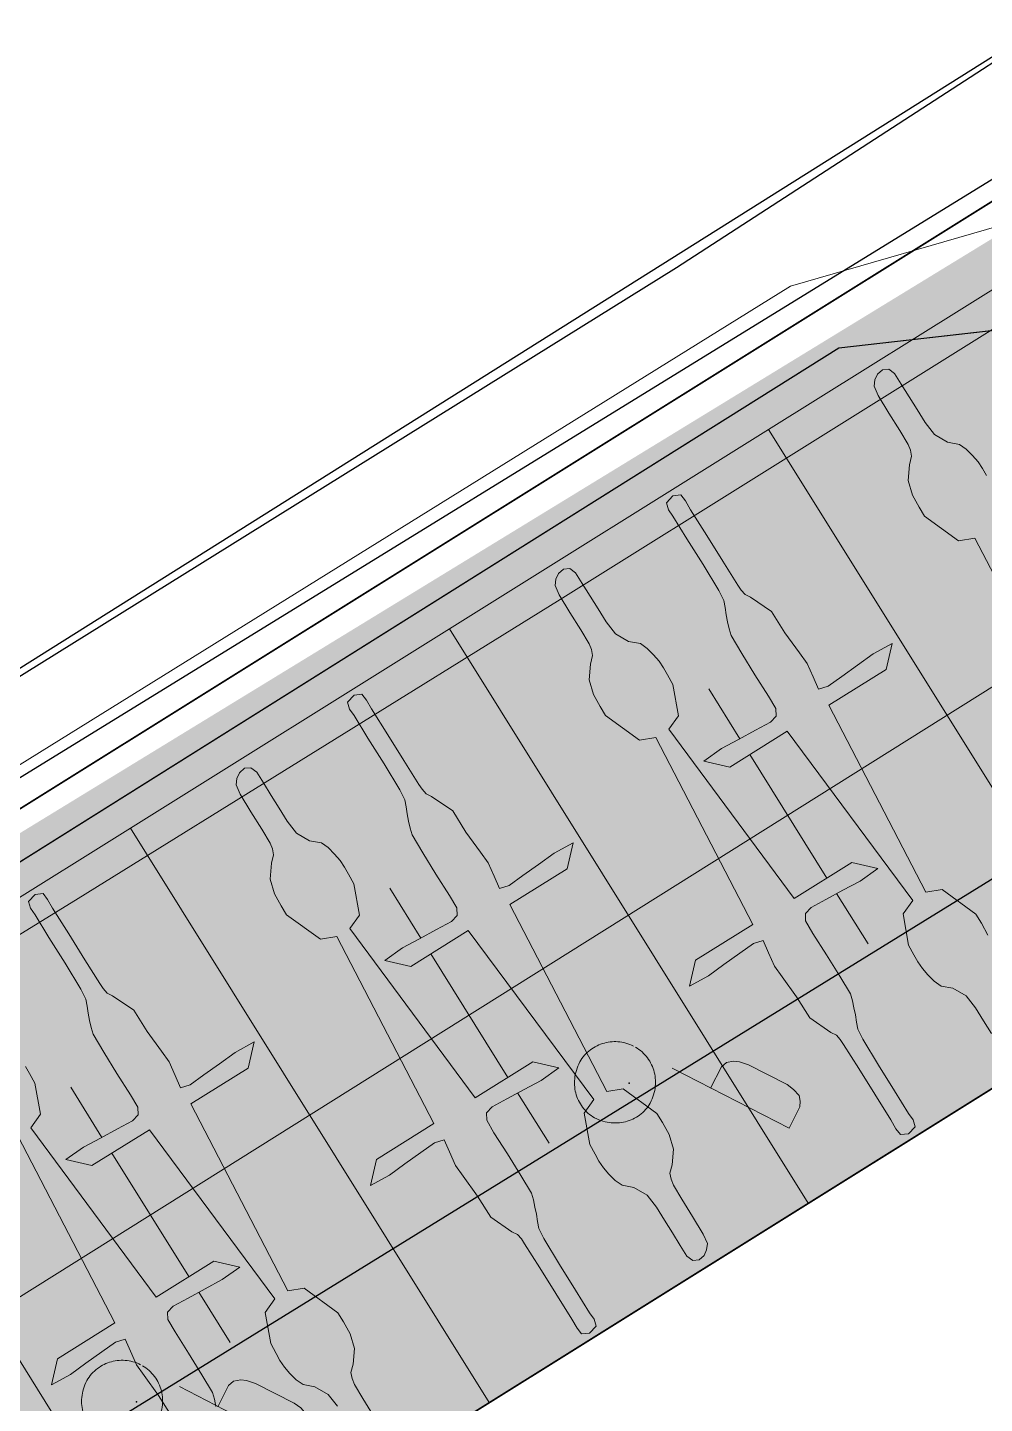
# Model space of a CAD drawing. Header units: metres. Extents: x 3 to 509016, y 4 to 6969473.
# Drawn here: x 507755.74 to 507758.284, y 6967251.547 to 6967255.205 of the extents above; entities that cross this region are included whole.
import ezdxf

# ---------------------------------------------------------------- set-up
doc = ezdxf.new("R2010")
doc.units = ezdxf.units.M
doc.layers.add('_PROP-BDY', color=6, linetype='Continuous', plot=False)
doc.layers.add('defpoints_hatch_bdy', color=47, linetype='Continuous', plot=False)
for name, color, linetype, lineweight in [('A-DETL-GENF', 252, 'Continuous', 5), ('A-FLOR', 252, 'Continuous', 5), ('D_UG_PIPES', 252, 'EXIST_SWD', 0), ('ROAD_FURNITURE', 252, 'Continuous', 0), ('S_RM_UG_PIPES', 252, 'EXIST_RISINGMAIN', 0)]:
    doc.layers.add(name, color=color, linetype=linetype, lineweight=lineweight)
for name, color, linetype in [('HATCH_LANDSCAPE', 1, 'Continuous'), ('mga2020bdy', 252, 'Continuous'), ('mga2020ROAD_FURNITURE', 252, 'Continuous'), ('mga2020ROAD_KERB_BACK', 252, 'Continuous'), ('mga2020ROAD_KERB_LIP', 252, 'Continuous'), ('mga2020TOPO_GEN', 252, 'Continuous'), ('STRINGS LIP', 60, 'Continuous'), ('XREF', 7, 'Continuous')]:
    doc.layers.add(name, color=color, linetype=linetype)
doc.layers.add('HATCH_PAVEMENT_FOOTPATH', color=7, linetype='Continuous', true_color=0xffe8a3)
doc.styles.get("Standard").update_dxf_attribs({"font": 'ARIALN.TTF'})
doc.linetypes.add('EXIST_RISINGMAIN', pattern='A,5,-2.5,5,-2,["RM",Standard,S=2.5,R=0,X=0,Y=-1.25],-5,5,-2.5,5,-2.5', length=34.5)
doc.linetypes.add('EXIST_SWD', pattern='A,5,-2.5,5,-2,["SWD",Standard,S=2.5,R=0,X=0,Y=-1.25],-8,5,-2.5,5,-2.5', length=37.5)

# ---------------------------------------------------------------- blocks, each defined once
blk = doc.blocks.new('XD_HATCH')
at = {"layer": 'HATCH_LANDSCAPE', "ltscale": 0.5}
h = blk.add_hatch(dxfattribs=at)
h.set_pattern_fill('GRASS', color=256, scale=0.05)
h.paths.add_polyline_path([(507765.6876, 6967256.9979), (507766.7115, 6967255.4419), (507751.6164, 6967242.3217), (507748.7956, 6967245.5671), (507737.8253, 6967236.032), (507740.6461, 6967232.7866), (507736.5214, 6967229.2015), (507736.2584, 6967228.8951), (507736.0784, 6967229.1466), (507735.8162, 6967229.5596), (507735.5842, 6967229.9902), (507735.3834, 6967230.4363), (507735.2151, 6967230.8956), (507735.1947, 6967230.9601), (507735.1169, 6967231.2239), (507735.0799, 6967231.3658), (507734.9786, 6967231.8443), (507734.9118, 6967232.3289), (507734.8797, 6967232.8171), (507734.8803, 6967233.246), (507734.8828, 6967233.3062), (507734.9203, 6967233.7944), (507734.9896, 6967234.2792), (507735.0933, 6967234.7572), (507735.1745, 6967235.0486), (507735.231, 6967235.2266), (507735.4019, 6967235.6849), (507735.5476, 6967236.0122), (507735.6051, 6967236.1298), (507735.6577, 6967236.2326), (507735.8387, 6967236.5602), (507736.1023, 6967236.972), (507736.3513, 6967237.3085), (507736.3954, 6967237.3633), (507736.7158, 6967237.7327), (507737.0357, 6967238.0527), (507737.0624, 6967238.0775), (507737.2362, 6967238.2327), (507737.8116, 6967238.7328), (507738.189, 6967239.0609), (507738.5664, 6967239.3889), (507738.9437, 6967239.7169), (507739.3211, 6967240.0449), (507739.6985, 6967240.3729), (507739.8922, 6967240.5412), (507740.4538, 6967241.028), (507740.8316, 6967241.3555), (507741.2094, 6967241.683), (507741.5872, 6967242.0104), (507741.9651, 6967242.3379), (507742.3429, 6967242.6654), (507742.7207, 6967242.9929), (507743.0985, 6967243.3204), (507743.4764, 6967243.6479), (507743.8542, 6967243.9754), (507744.232, 6967244.3028), (507744.6098, 6967244.6303), (507744.9877, 6967244.9578), (507745.3655, 6967245.2853), (507745.7433, 6967245.6128), (507746.1211, 6967245.9403), (507746.499, 6967246.2678), (507746.8768, 6967246.5953), (507747.2546, 6967246.9227), (507747.6324, 6967247.2502), (507748.0103, 6967247.5777), (507748.3881, 6967247.9052), (507748.7659, 6967248.2327), (507749.1437, 6967248.5602), (507749.5216, 6967248.8877), (507749.8994, 6967249.2152), (507750.2772, 6967249.5426), (507750.655, 6967249.8701), (507750.8401, 6967250.0329), (507750.9252, 6967249.8972), (507751.8789, 6967248.3707), (507765.4483, 6967256.8484)])
at = {"layer": 'HATCH_PAVEMENT_FOOTPATH'}
h = blk.add_hatch(color=256, dxfattribs=at)
h.dxf.hatch_style = 1
h.paths.add_polyline_path([(507751.8789, 6967248.3707), (507750.8192, 6967250.0668), (507764.199, 6967258.2482), (507768.6503, 6967260.7366), (507768.8747, 6967259.5551), (507765.4333, 6967257.405), (507765.6876, 6967256.9979)])
at = {"elevation": 4.784}
blk.add_lwpolyline([(507750.655, 6967249.8701), (507750.8401, 6967250.0329), (507750.9252, 6967249.8972), (507751.8789, 6967248.3707), (507765.4483, 6967256.8484), (507765.4746, 6967256.8649), (507766.7115, 6967255.4419), (507751.6164, 6967242.3217), (507748.7956, 6967245.5671)], dxfattribs=at)
at = {"layer": 'defpoints_hatch_bdy', "color": 4}
blk.add_lwpolyline([(507751.8789, 6967248.3707), (507750.8192, 6967250.0668), (507764.6279, 6967258.6941), (507765.6876, 6967256.9979)], close=True, dxfattribs=at)
blk = doc.blocks.new('25027_BNP_Skygate Play-Sheet - 000101 - SITE PLAN')
at = {"layer": '_PROP-BDY'}
blk.add_line((-2226983.4, 4009381.8), (-2226983.4, 4059443.9), dxfattribs=at)
at = {"layer": 'A-DETL-GENF'}
for p, q in [((-2228327.2, 4024388.7), (-2228330.4, 4024331.4)), ((-2228276.9, 4024338.4), (-2228327.2, 4024388.7)), ((-2228330.4, 4024331.4), (-2228326.6, 4024280.1)), ((-2228276.9, 4024158.4), (-2228276.9, 4024338.4)), ((-2228326.6, 4024280.1), (-2228323.7, 4024228.7)), ((-2228323.7, 4024228.7), (-2228320.8, 4024183.8)), ((-2228402, 4024168.6), (-2228436.6, 4024166.5)), ((-2228362.8, 4024163.1), (-2228402, 4024168.6)), ((-2228320.8, 4024183.8), (-2228327.8, 4024157.9)), ((-2228501.7, 4024161.9), (-2228568.4, 4024161.7)), ((-2228436.6, 4024166.5), (-2228501.7, 4024161.9)), ((-2228327.8, 4024157.9), (-2228362.8, 4024163.1)), ((-2227718.6, 4024113.7), (-2228276.9, 4024158.4)), ((-2228276.9, 4024028.6), (-2227718.6, 4024073.3)), ((-2227718.6, 4024073.3), (-2227701.5, 4024032.5)), ((-2228607.6, 4024048.2), (-2228589.5, 4024041.1)), ((-2228589.5, 4024041.1), (-2228571.2, 4024036.7)), ((-2228571.2, 4024036.7), (-2228516.3, 4024035.2)), ((-2228516.3, 4024035.2), (-2228449.2, 4024034.8)), ((-2228449.2, 4024034.8), (-2228382, 4024035.6)), ((-2228382, 4024035.6), (-2228343.7, 4024034.6)), ((-2228343.7, 4024034.6), (-2228326.6, 4024024.7)), ((-2228326.6, 4024024.7), (-2228320.8, 4024003.2)), ((-2228276.9, 4023848.6), (-2228276.9, 4024028.6)), ((-2227839.6, 4024038.9), (-2227889.9, 4023988.6)), ((-2227836.4, 4023981.6), (-2227839.6, 4024038.9)), ((-2227701.5, 4024032.5), (-2227623.7, 4024001)), ((-2228320.8, 4024003.2), (-2228323.7, 4023958.4)), ((-2227889.9, 4023988.6), (-2227889.9, 4023808.6)), ((-2227623.7, 4024001), (-2227594.1, 4023999.2)), ((-2227594.1, 4023999.2), (-2227572.7, 4023998.2)), ((-2228323.7, 4023958.4), (-2228326.6, 4023906.9)), ((-2227840.1, 4023930.3), (-2227836.4, 4023981.6)), ((-2227843, 4023878.9), (-2227840.1, 4023930.3)), ((-2228326.6, 4023906.9), (-2228330.4, 4023855.6)), ((-2227846, 4023834), (-2227843, 4023878.9)), ((-2228594.1, 4023839), (-2228615.4, 4023838)), ((-2228572.6, 4023838), (-2228594.1, 4023839)), ((-2228330.4, 4023855.6), (-2228327.2, 4023798.3)), ((-2228327.2, 4023798.3), (-2228276.9, 4023848.6)), ((-2228681.2, 4023820.8), (-2228702.7, 4023797.3)), ((-2228660.9, 4023829.5), (-2228681.2, 4023820.8)), ((-2228637.2, 4023834.6), (-2228660.9, 4023829.5)), ((-2228615.4, 4023838), (-2228637.2, 4023834.6)), ((-2228543.1, 4023836.3), (-2228572.6, 4023838)), ((-2228465.3, 4023804.7), (-2228543.1, 4023836.3)), ((-2228448.1, 4023763.9), (-2228465.3, 4023804.7)), ((-2227889.9, 4023808.6), (-2228448.1, 4023763.9)), ((-2227840.1, 4023812.6), (-2227846, 4023834)), ((-2227823, 4023802.6), (-2227840.1, 4023812.6)), ((-2227784.8, 4023801.6), (-2227823, 4023802.6)), ((-2227717.6, 4023802.4), (-2227784.8, 4023801.6)), ((-2227650.4, 4023802), (-2227717.6, 4023802.4)), ((-2227595.5, 4023800.5), (-2227650.4, 4023802)), ((-2228738.4, 4023778), (-2228778.4, 4023774.1)), ((-2228702.7, 4023797.3), (-2228738.4, 4023778)), ((-2227577.3, 4023796.1), (-2227595.5, 4023800.5)), ((-2227559.1, 4023789.1), (-2227577.3, 4023796.1)), ((-2227541.2, 4023782.2), (-2227559.1, 4023789.1)), ((-2227523.6, 4023774.5), (-2227541.2, 4023782.2)), ((-2227506, 4023767.6), (-2227523.6, 4023774.5)), ((-2227476.1, 4023764.7), (-2227506, 4023767.6)), ((-2227395.4, 4023763.9), (-2227476.1, 4023764.7)), ((-2227314.7, 4023763.9), (-2227395.4, 4023763.9)), ((-2227244.1, 4023763.5), (-2227314.7, 4023763.9)), ((-2227223, 4023764.8), (-2227244.1, 4023763.5)), ((-2227204.9, 4023759.2), (-2227223, 4023764.8)), ((-2227207.5, 4023715.6), (-2227198, 4023734.7)), ((-2227198, 4023734.7), (-2227204.9, 4023759.2)), ((-2228850.9, 4023705.8), (-2228796, 4023705.9)), ((-2228796, 4023705.9), (-2228753.2, 4023705)), ((-2228753.2, 4023705), (-2228736.5, 4023702.1)), ((-2228736.5, 4023702.1), (-2228721.5, 4023696)), ((-2228721.5, 4023696), (-2228705.7, 4023679.2)), ((-2228465.3, 4023682.7), (-2228448.1, 4023723.5)), ((-2228448.1, 4023723.5), (-2227889.9, 4023678.8)), ((-2227598.3, 4023675.5), (-2227536.3, 4023702.7)), ((-2227536.3, 4023702.7), (-2227522, 4023711.4)), ((-2227522, 4023711.4), (-2227506.7, 4023713.7)), ((-2227506.7, 4023713.7), (-2227490.9, 4023714)), ((-2227490.9, 4023714), (-2227415.7, 4023714.3)), ((-2227415.7, 4023714.3), (-2227335, 4023714.3)), ((-2227335, 4023714.3), (-2227254.2, 4023714.7)), ((-2227254.2, 4023714.7), (-2227227.1, 4023713.4)), ((-2227227.1, 4023713.4), (-2227207.5, 4023715.6)), ((-2228705.7, 4023679.2), (-2228671.7, 4023654.1)), ((-2228568.2, 4023641), (-2228465.3, 4023682.7)), ((-2227889.9, 4023678.8), (-2227889.9, 4023498.8)), ((-2227846, 4023653.4), (-2227838.9, 4023679.3)), ((-2227838.9, 4023679.3), (-2227803.9, 4023674.2)), ((-2227803.9, 4023674.2), (-2227764.8, 4023668.6)), ((-2227764.8, 4023668.6), (-2227730.1, 4023670.7)), ((-2227730.1, 4023670.7), (-2227665, 4023675.4)), ((-2227665, 4023675.4), (-2227598.3, 4023675.5)), ((-2228671.7, 4023654.1), (-2228632.4, 4023643.4)), ((-2228632.4, 4023643.4), (-2228596, 4023641.5)), ((-2228596, 4023641.5), (-2228568.2, 4023641)), ((-2227843, 4023608.5), (-2227846, 4023653.4)), ((-2227840.1, 4023557.1), (-2227843, 4023608.5)), ((-2227836.4, 4023505.8), (-2227840.1, 4023557.1)), ((-2227889.9, 4023498.8), (-2227839.6, 4023448.5)), ((-2227839.6, 4023448.5), (-2227836.4, 4023505.8)), ((-2228327.2, 4023388.7), (-2228330.4, 4023331.4)), ((-2228276.9, 4023338.4), (-2228327.2, 4023388.7)), ((-2228330.4, 4023331.4), (-2228326.6, 4023280.1)), ((-2228276.9, 4023158.4), (-2228276.9, 4023338.4)), ((-2228326.6, 4023280.1), (-2228323.7, 4023228.7)), ((-2228323.7, 4023228.7), (-2228320.8, 4023183.8)), ((-2228320.8, 4023183.8), (-2228327.8, 4023157.9)), ((-2227598.6, 4023196.3), (-2227701.5, 4023154.5)), ((-2227570.7, 4023195.7), (-2227598.6, 4023196.3)), ((-2227534.4, 4023193.9), (-2227570.7, 4023195.7)), ((-2227495, 4023183.2), (-2227534.4, 4023193.9)), ((-2227461, 4023158.1), (-2227495, 4023183.2)), ((-2228568.4, 4023161.7), (-2228630.5, 4023134.5)), ((-2228501.7, 4023161.9), (-2228568.4, 4023161.7)), ((-2228436.6, 4023166.5), (-2228501.7, 4023161.9)), ((-2228402, 4023168.6), (-2228436.6, 4023166.5)), ((-2228362.8, 4023163.1), (-2228402, 4023168.6)), ((-2228327.8, 4023157.9), (-2228362.8, 4023163.1)), ((-2227718.6, 4023113.7), (-2228276.9, 4023158.4)), ((-2227701.5, 4023154.5), (-2227718.6, 4023113.7)), ((-2227445.2, 4023141.2), (-2227461, 4023158.1)), ((-2228959.2, 4023121.6), (-2228968.8, 4023102.5)), ((-2228939.7, 4023123.8), (-2228959.2, 4023121.6)), ((-2228912.5, 4023122.5), (-2228939.7, 4023123.8)), ((-2228831.8, 4023122.9), (-2228912.5, 4023122.5)), ((-2228751, 4023122.9), (-2228831.8, 4023122.9)), ((-2228675.8, 4023123.2), (-2228751, 4023122.9)), ((-2228660.1, 4023123.6), (-2228675.8, 4023123.2)), ((-2228644.7, 4023125.8), (-2228660.1, 4023123.6)), ((-2228630.5, 4023134.5), (-2228644.7, 4023125.8)), ((-2227430.2, 4023135.1), (-2227445.2, 4023141.2)), ((-2227413.6, 4023132.2), (-2227430.2, 4023135.1)), ((-2227370.7, 4023131.3), (-2227413.6, 4023132.2)), ((-2227315.9, 4023131.4), (-2227370.7, 4023131.3)), ((-2227261.1, 4023130.5), (-2227315.9, 4023131.4)), ((-2227234.4, 4023126.8), (-2227261.1, 4023130.5)), ((-2227221.4, 4023116.4), (-2227234.4, 4023126.8)), ((-2227211.9, 4023102.6), (-2227221.4, 4023116.4)), ((-2228968.8, 4023102.5), (-2228961.9, 4023078)), ((-2228961.9, 4023078), (-2228943.7, 4023072.4)), ((-2228943.7, 4023072.4), (-2228922.6, 4023073.7)), ((-2228922.6, 4023073.7), (-2228852.1, 4023073.3)), ((-2228852.1, 4023073.3), (-2228771.4, 4023073.3)), ((-2228771.4, 4023073.3), (-2228690.6, 4023072.5)), ((-2228690.6, 4023072.5), (-2228660.7, 4023069.6)), ((-2228276.9, 4023028.6), (-2227718.6, 4023073.3)), ((-2227718.6, 4023073.3), (-2227701.5, 4023032.5)), ((-2227216.5, 4023069.7), (-2227209, 4023084.7)), ((-2227209, 4023084.7), (-2227211.9, 4023102.6)), ((-2228660.7, 4023069.6), (-2228643.2, 4023062.7)), ((-2228643.2, 4023062.7), (-2228625.6, 4023055)), ((-2228625.6, 4023055), (-2228607.6, 4023048.2)), ((-2228607.6, 4023048.2), (-2228589.5, 4023041.1)), ((-2228589.5, 4023041.1), (-2228571.2, 4023036.7)), ((-2228571.2, 4023036.7), (-2228516.3, 4023035.2)), ((-2228516.3, 4023035.2), (-2228449.2, 4023034.8)), ((-2228449.2, 4023034.8), (-2228382, 4023035.6)), ((-2228382, 4023035.6), (-2228343.7, 4023034.6)), ((-2228343.7, 4023034.6), (-2228326.6, 4023024.7)), ((-2227839.6, 4023038.9), (-2227889.9, 4022988.6)), ((-2227836.4, 4022981.6), (-2227839.6, 4023038.9)), ((-2227485.6, 4023016.4), (-2227464.1, 4023040)), ((-2227464.1, 4023040), (-2227428.3, 4023059.2)), ((-2227428.3, 4023059.2), (-2227388.4, 4023063.1)), ((-2227388.4, 4023063.1), (-2227347.4, 4023062.6)), ((-2227347.4, 4023062.6), (-2227307.8, 4023062.8)), ((-2227307.8, 4023062.8), (-2227268.2, 4023062.8)), ((-2227268.2, 4023062.8), (-2227234.4, 4023062.6)), ((-2227234.4, 4023062.6), (-2227216.5, 4023069.7)), ((-2228326.6, 4023024.7), (-2228320.8, 4023003.2)), ((-2228320.8, 4023003.2), (-2228323.7, 4022958.4)), ((-2228276.9, 4022848.6), (-2228276.9, 4023028.6)), ((-2227701.5, 4023032.5), (-2227623.7, 4023001)), ((-2227623.7, 4023001), (-2227594.1, 4022999.2)), ((-2227594.1, 4022999.2), (-2227572.7, 4022998.2)), ((-2227572.7, 4022998.2), (-2227551.3, 4022999.2)), ((-2227551.3, 4022999.2), (-2227529.6, 4023002.6)), ((-2227529.6, 4023002.6), (-2227505.8, 4023007.7)), ((-2227505.8, 4023007.7), (-2227485.6, 4023016.4)), ((-2227889.9, 4022988.6), (-2227889.9, 4022808.6)), ((-2227840.1, 4022930.3), (-2227836.4, 4022981.6)), ((-2228323.7, 4022958.4), (-2228326.6, 4022906.9)), ((-2227843, 4022878.9), (-2227840.1, 4022930.3)), ((-2228326.6, 4022906.9), (-2228330.4, 4022855.6)), ((-2228330.4, 4022855.6), (-2228327.2, 4022798.3)), ((-2227846, 4022834), (-2227843, 4022878.9)), ((-2228681.2, 4022820.8), (-2228702.7, 4022797.3)), ((-2228660.9, 4022829.5), (-2228681.2, 4022820.8)), ((-2228637.2, 4022834.6), (-2228660.9, 4022829.5)), ((-2228615.4, 4022838), (-2228637.2, 4022834.6)), ((-2228594.1, 4022839), (-2228615.4, 4022838)), ((-2228572.6, 4022838), (-2228594.1, 4022839)), ((-2228543.1, 4022836.3), (-2228572.6, 4022838)), ((-2228465.3, 4022804.7), (-2228543.1, 4022836.3)), ((-2228327.2, 4022798.3), (-2228276.9, 4022848.6)), ((-2227840.1, 4022812.6), (-2227846, 4022834)), ((-2228738.4, 4022778), (-2228778.4, 4022774.1)), ((-2228702.7, 4022797.3), (-2228738.4, 4022778)), ((-2228448.1, 4022763.9), (-2228465.3, 4022804.7)), ((-2227889.9, 4022808.6), (-2228448.1, 4022763.9)), ((-2227823, 4022802.6), (-2227840.1, 4022812.6)), ((-2227784.8, 4022801.6), (-2227823, 4022802.6)), ((-2227717.6, 4022802.4), (-2227784.8, 4022801.6)), ((-2227650.4, 4022802), (-2227717.6, 4022802.4)), ((-2227595.5, 4022800.5), (-2227650.4, 4022802)), ((-2227577.3, 4022796.1), (-2227595.5, 4022800.5)), ((-2227559.1, 4022789.1), (-2227577.3, 4022796.1)), ((-2227541.2, 4022782.2), (-2227559.1, 4022789.1)), ((-2227523.6, 4022774.5), (-2227541.2, 4022782.2)), ((-2228950.3, 4022767.5), (-2228957.7, 4022752.5)), ((-2228957.7, 4022752.5), (-2228954.9, 4022734.6)), ((-2228932.3, 4022774.6), (-2228950.3, 4022767.5)), ((-2228898.5, 4022774.4), (-2228932.3, 4022774.6)), ((-2228858.9, 4022774.4), (-2228898.5, 4022774.4)), ((-2228819.3, 4022774.6), (-2228858.9, 4022774.4)), ((-2228778.4, 4022774.1), (-2228819.3, 4022774.6)), ((-2227506, 4022767.6), (-2227523.6, 4022774.5)), ((-2227476.1, 4022764.7), (-2227506, 4022767.6)), ((-2227395.4, 4022763.9), (-2227476.1, 4022764.7)), ((-2227314.7, 4022763.9), (-2227395.4, 4022763.9)), ((-2227244.1, 4022763.5), (-2227314.7, 4022763.9)), ((-2227223, 4022764.8), (-2227244.1, 4022763.5)), ((-2227204.9, 4022759.2), (-2227223, 4022764.8)), ((-2227198, 4022734.7), (-2227204.9, 4022759.2)), ((-2228954.9, 4022734.6), (-2228945.4, 4022720.9)), ((-2228945.4, 4022720.9), (-2228932.4, 4022710.4)), ((-2228932.4, 4022710.4), (-2228905.6, 4022706.7)), ((-2228905.6, 4022706.7), (-2228850.9, 4022705.8)), ((-2228850.9, 4022705.8), (-2228796, 4022705.9)), ((-2228796, 4022705.9), (-2228753.2, 4022705)), ((-2228753.2, 4022705), (-2228736.5, 4022702.1)), ((-2228465.3, 4022682.7), (-2228448.1, 4022723.5)), ((-2228448.1, 4022723.5), (-2227889.9, 4022678.8)), ((-2227536.3, 4022702.7), (-2227522, 4022711.4)), ((-2227522, 4022711.4), (-2227506.7, 4022713.7)), ((-2227506.7, 4022713.7), (-2227490.9, 4022714)), ((-2227490.9, 4022714), (-2227415.7, 4022714.3)), ((-2227415.7, 4022714.3), (-2227335, 4022714.3)), ((-2227335, 4022714.3), (-2227254.2, 4022714.7)), ((-2227254.2, 4022714.7), (-2227227.1, 4022713.4)), ((-2227227.1, 4022713.4), (-2227207.5, 4022715.6)), ((-2227207.5, 4022715.6), (-2227198, 4022734.7)), ((-2228736.5, 4022702.1), (-2228721.5, 4022696)), ((-2228721.5, 4022696), (-2228705.7, 4022679.2)), ((-2228705.7, 4022679.2), (-2228671.7, 4022654.1)), ((-2228568.2, 4022641), (-2228465.3, 4022682.7)), ((-2227889.9, 4022678.8), (-2227889.9, 4022498.8)), ((-2227846, 4022653.4), (-2227838.9, 4022679.3)), ((-2227838.9, 4022679.3), (-2227803.9, 4022674.2)), ((-2227803.9, 4022674.2), (-2227764.8, 4022668.6)), ((-2227764.8, 4022668.6), (-2227730.1, 4022670.7)), ((-2227730.1, 4022670.7), (-2227665, 4022675.4)), ((-2227665, 4022675.4), (-2227598.3, 4022675.5)), ((-2227598.3, 4022675.5), (-2227536.3, 4022702.7)), ((-2228671.7, 4022654.1), (-2228632.4, 4022643.4)), ((-2228632.4, 4022643.4), (-2228596, 4022641.5)), ((-2228596, 4022641.5), (-2228568.2, 4022641)), ((-2227843, 4022608.5), (-2227846, 4022653.4)), ((-2227840.1, 4022557.1), (-2227843, 4022608.5)), ((-2227836.4, 4022505.8), (-2227840.1, 4022557.1)), ((-2227889.9, 4022498.8), (-2227839.6, 4022448.5)), ((-2227839.6, 4022448.5), (-2227836.4, 4022505.8)), ((-2228327.2, 4022388.7), (-2228330.4, 4022331.4)), ((-2228276.9, 4022338.4), (-2228327.2, 4022388.7)), ((-2228330.4, 4022331.4), (-2228326.6, 4022280.1)), ((-2228276.9, 4022158.4), (-2228276.9, 4022338.4)), ((-2228326.6, 4022280.1), (-2228323.7, 4022228.7)), ((-2228323.7, 4022228.7), (-2228320.8, 4022183.8)), ((-2227598.6, 4022196.3), (-2227701.5, 4022154.5)), ((-2227570.7, 4022195.7), (-2227598.6, 4022196.3)), ((-2227534.4, 4022193.9), (-2227570.7, 4022195.7)), ((-2227495, 4022183.2), (-2227534.4, 4022193.9)), ((-2228568.4, 4022161.7), (-2228630.5, 4022134.5)), ((-2228501.7, 4022161.9), (-2228568.4, 4022161.7)), ((-2228436.6, 4022166.5), (-2228501.7, 4022161.9)), ((-2228402, 4022168.6), (-2228436.6, 4022166.5)), ((-2228362.8, 4022163.1), (-2228402, 4022168.6)), ((-2228327.8, 4022157.9), (-2228362.8, 4022163.1)), ((-2228320.8, 4022183.8), (-2228327.8, 4022157.9)), ((-2227718.6, 4022113.7), (-2228276.9, 4022158.4)), ((-2227461, 4022158.1), (-2227495, 4022183.2)), ((-2227445.2, 4022141.2), (-2227461, 4022158.1)), ((-2228959.2, 4022121.6), (-2228968.8, 4022102.5)), ((-2228939.7, 4022123.8), (-2228959.2, 4022121.6)), ((-2228912.5, 4022122.5), (-2228939.7, 4022123.8)), ((-2228831.8, 4022122.9), (-2228912.5, 4022122.5)), ((-2228751, 4022122.9), (-2228831.8, 4022122.9)), ((-2228675.8, 4022123.2), (-2228751, 4022122.9)), ((-2228660.1, 4022123.6), (-2228675.8, 4022123.2)), ((-2228644.7, 4022125.8), (-2228660.1, 4022123.6)), ((-2228630.5, 4022134.5), (-2228644.7, 4022125.8)), ((-2227701.5, 4022154.5), (-2227718.6, 4022113.7)), ((-2227430.2, 4022135.1), (-2227445.2, 4022141.2)), ((-2227413.6, 4022132.2), (-2227430.2, 4022135.1)), ((-2227370.7, 4022131.3), (-2227413.6, 4022132.2)), ((-2227315.9, 4022131.4), (-2227370.7, 4022131.3)), ((-2227261.1, 4022130.5), (-2227315.9, 4022131.4)), ((-2227234.4, 4022126.8), (-2227261.1, 4022130.5)), ((-2227221.4, 4022116.4), (-2227234.4, 4022126.8)), ((-2228968.8, 4022102.5), (-2228961.9, 4022078)), ((-2227211.9, 4022102.6), (-2227221.4, 4022116.4)), ((-2227216.5, 4022069.7), (-2227209, 4022084.7)), ((-2227209, 4022084.7), (-2227211.9, 4022102.6)), ((-2228961.9, 4022078), (-2228943.7, 4022072.4)), ((-2228943.7, 4022072.4), (-2228922.6, 4022073.7)), ((-2228922.6, 4022073.7), (-2228852.1, 4022073.3)), ((-2228852.1, 4022073.3), (-2228771.4, 4022073.3)), ((-2228771.4, 4022073.3), (-2228690.6, 4022072.5)), ((-2228690.6, 4022072.5), (-2228660.7, 4022069.6)), ((-2228660.7, 4022069.6), (-2228643.2, 4022062.7)), ((-2228643.2, 4022062.7), (-2228625.6, 4022055)), ((-2228625.6, 4022055), (-2228607.6, 4022048.2)), ((-2228607.6, 4022048.2), (-2228589.5, 4022041.1)), ((-2228276.9, 4022028.6), (-2227718.6, 4022073.3)), ((-2227718.6, 4022073.3), (-2227701.5, 4022032.5)), ((-2227464.1, 4022040), (-2227428.3, 4022059.2)), ((-2227428.3, 4022059.2), (-2227388.4, 4022063.1)), ((-2227388.4, 4022063.1), (-2227347.4, 4022062.6)), ((-2227347.4, 4022062.6), (-2227307.8, 4022062.8)), ((-2227307.8, 4022062.8), (-2227268.2, 4022062.8)), ((-2227268.2, 4022062.8), (-2227234.4, 4022062.6)), ((-2227234.4, 4022062.6), (-2227216.5, 4022069.7)), ((-2228589.5, 4022041.1), (-2228571.2, 4022036.7)), ((-2228571.2, 4022036.7), (-2228516.3, 4022035.2)), ((-2228516.3, 4022035.2), (-2228449.2, 4022034.8)), ((-2228449.2, 4022034.8), (-2228382, 4022035.6)), ((-2228382, 4022035.6), (-2228343.7, 4022034.6)), ((-2228343.7, 4022034.6), (-2228326.6, 4022024.7)), ((-2228326.6, 4022024.7), (-2228320.8, 4022003.2)), ((-2228276.9, 4021848.6), (-2228276.9, 4022028.6)), ((-2227839.6, 4022038.9), (-2227889.9, 4021988.6)), ((-2227836.4, 4021981.6), (-2227839.6, 4022038.9)), ((-2227701.5, 4022032.5), (-2227623.7, 4022001)), ((-2227505.8, 4022007.7), (-2227485.6, 4022016.4)), ((-2227485.6, 4022016.4), (-2227464.1, 4022040)), ((-2228320.8, 4022003.2), (-2228323.7, 4021958.4)), ((-2227889.9, 4021988.6), (-2227889.9, 4021808.6)), ((-2227840.1, 4021930.3), (-2227836.4, 4021981.6)), ((-2227623.7, 4022001), (-2227594.1, 4021999.2)), ((-2227594.1, 4021999.2), (-2227572.7, 4021998.2)), ((-2227572.7, 4021998.2), (-2227551.3, 4021999.2)), ((-2227551.3, 4021999.2), (-2227529.6, 4022002.6)), ((-2227529.6, 4022002.6), (-2227505.8, 4022007.7)), ((-2228323.7, 4021958.4), (-2228326.6, 4021906.9)), ((-2228326.6, 4021906.9), (-2228330.4, 4021855.6)), ((-2227843, 4021878.9), (-2227840.1, 4021930.3)), ((-2227846, 4021834), (-2227843, 4021878.9)), ((-2228660.9, 4021829.5), (-2228681.2, 4021820.8)), ((-2228637.2, 4021834.6), (-2228660.9, 4021829.5)), ((-2228615.4, 4021838), (-2228637.2, 4021834.6)), ((-2228594.1, 4021839), (-2228615.4, 4021838)), ((-2228572.6, 4021838), (-2228594.1, 4021839)), ((-2228543.1, 4021836.3), (-2228572.6, 4021838)), ((-2228465.3, 4021804.7), (-2228543.1, 4021836.3)), ((-2228330.4, 4021855.6), (-2228327.2, 4021798.3)), ((-2228327.2, 4021798.3), (-2228276.9, 4021848.6)), ((-2227840.1, 4021812.6), (-2227846, 4021834)), ((-2228702.7, 4021797.3), (-2228738.4, 4021778)), ((-2228681.2, 4021820.8), (-2228702.7, 4021797.3)), ((-2228448.1, 4021763.9), (-2228465.3, 4021804.7)), ((-2227889.9, 4021808.6), (-2228448.1, 4021763.9)), ((-2227823, 4021802.6), (-2227840.1, 4021812.6)), ((-2227784.8, 4021801.6), (-2227823, 4021802.6)), ((-2227717.6, 4021802.4), (-2227784.8, 4021801.6)), ((-2227650.4, 4021802), (-2227717.6, 4021802.4)), ((-2227595.5, 4021800.5), (-2227650.4, 4021802)), ((-2227577.3, 4021796.1), (-2227595.5, 4021800.5)), ((-2227559.1, 4021789.1), (-2227577.3, 4021796.1)), ((-2228819.3, 4021774.6), (-2228858.9, 4021774.4)), ((-2228778.4, 4021774.1), (-2228819.3, 4021774.6)), ((-2228738.4, 4021778), (-2228778.4, 4021774.1)), ((-2227541.2, 4021782.2), (-2227559.1, 4021789.1)), ((-2227523.6, 4021774.5), (-2227541.2, 4021782.2)), ((-2227506, 4021767.6), (-2227523.6, 4021774.5)), ((-2227476.1, 4021764.7), (-2227506, 4021767.6)), ((-2227395.4, 4021763.9), (-2227476.1, 4021764.7)), ((-2227314.7, 4021763.9), (-2227395.4, 4021763.9)), ((-2227244.1, 4021763.5), (-2227314.7, 4021763.9)), ((-2227223, 4021764.8), (-2227244.1, 4021763.5)), ((-2227204.9, 4021759.2), (-2227223, 4021764.8)), ((-2227198, 4021734.7), (-2227204.9, 4021759.2)), ((-2228465.3, 4021682.7), (-2228448.1, 4021723.5)), ((-2228448.1, 4021723.5), (-2227889.9, 4021678.8)), ((-2227207.5, 4021715.6), (-2227198, 4021734.7)), ((-2228568.2, 4021641), (-2228465.3, 4021682.7)), ((-2227598.3, 4021675.5), (-2227536.3, 4021702.7)), ((-2227536.3, 4021702.7), (-2227522, 4021711.4)), ((-2227522, 4021711.4), (-2227506.7, 4021713.7)), ((-2227506.7, 4021713.7), (-2227490.9, 4021714)), ((-2227490.9, 4021714), (-2227415.7, 4021714.3)), ((-2227415.7, 4021714.3), (-2227335, 4021714.3)), ((-2227335, 4021714.3), (-2227254.2, 4021714.7)), ((-2227254.2, 4021714.7), (-2227227.1, 4021713.4)), ((-2227227.1, 4021713.4), (-2227207.5, 4021715.6)), ((-2227889.9, 4021678.8), (-2227889.9, 4021498.8)), ((-2227846, 4021653.4), (-2227838.9, 4021679.3)), ((-2227843, 4021608.5), (-2227846, 4021653.4)), ((-2227838.9, 4021679.3), (-2227803.9, 4021674.2)), ((-2227803.9, 4021674.2), (-2227764.8, 4021668.6)), ((-2227764.8, 4021668.6), (-2227730.1, 4021670.7)), ((-2227730.1, 4021670.7), (-2227665, 4021675.4)), ((-2227665, 4021675.4), (-2227598.3, 4021675.5)), ((-2228632.4, 4021643.4), (-2228596, 4021641.5)), ((-2228596, 4021641.5), (-2228568.2, 4021641)), ((-2227840.1, 4021557.1), (-2227843, 4021608.5)), ((-2227836.4, 4021505.8), (-2227840.1, 4021557.1)), ((-2227889.9, 4021498.8), (-2227839.6, 4021448.5)), ((-2227839.6, 4021448.5), (-2227836.4, 4021505.8)), ((-2227598.6, 4021196.3), (-2227701.5, 4021154.5)), ((-2227570.7, 4021195.7), (-2227598.6, 4021196.3)), ((-2227534.4, 4021193.9), (-2227570.7, 4021195.7)), ((-2227495, 4021183.2), (-2227534.4, 4021193.9)), ((-2227461, 4021158.1), (-2227495, 4021183.2)), ((-2227718.6, 4021113.7), (-2228276.9, 4021158.4)), ((-2227701.5, 4021154.5), (-2227718.6, 4021113.7)), ((-2227445.2, 4021141.2), (-2227461, 4021158.1)), ((-2227430.2, 4021135.1), (-2227445.2, 4021141.2)), ((-2227413.6, 4021132.2), (-2227430.2, 4021135.1)), ((-2227370.7, 4021131.3), (-2227413.6, 4021132.2)), ((-2227315.9, 4021131.4), (-2227370.7, 4021131.3)), ((-2227261.1, 4021130.5), (-2227315.9, 4021131.4)), ((-2227234.4, 4021126.8), (-2227261.1, 4021130.5)), ((-2227221.4, 4021116.4), (-2227234.4, 4021126.8)), ((-2227211.9, 4021102.6), (-2227221.4, 4021116.4)), ((-2227209, 4021084.7), (-2227211.9, 4021102.6)), ((-2227464.1, 4021040), (-2227428.3, 4021059.2)), ((-2227428.3, 4021059.2), (-2227388.4, 4021063.1)), ((-2227388.4, 4021063.1), (-2227347.4, 4021062.6)), ((-2227347.4, 4021062.6), (-2227307.8, 4021062.8)), ((-2227307.8, 4021062.8), (-2227268.2, 4021062.8)), ((-2227268.2, 4021062.8), (-2227234.4, 4021062.6)), ((-2227234.4, 4021062.6), (-2227216.5, 4021069.7)), ((-2227216.5, 4021069.7), (-2227209, 4021084.7)), ((-2227485.6, 4021016.4), (-2227464.1, 4021040)), ((-2227594.1, 4020999.2), (-2227572.7, 4020998.2)), ((-2227572.7, 4020998.2), (-2227551.3, 4020999.2)), ((-2227551.3, 4020999.2), (-2227529.6, 4021002.6)), ((-2227529.6, 4021002.6), (-2227505.8, 4021007.7)), ((-2227505.8, 4021007.7), (-2227485.6, 4021016.4))]:
    blk.add_line(p, q, dxfattribs=at)
at = {"layer": 'A-FLOR'}
for p, q in [((-2228983.4, 4029426.1), (-2228983.4, 4013143.9)), ((-2226867.7, 4029426.1), (-2226891.1, 4021174.9)), ((-2227183.4, 4024426.1), (-2228983.4, 4024426.1)), ((-2228983.4, 4023426.1), (-2228983.4, 4024426.1)), ((-2228983.4, 4024426.1), (-2227183.4, 4024426.1)), ((-2227183.4, 4024426.1), (-2227183.4, 4023426.1)), ((-2228483.4, 4023926.1), (-2228325.5, 4023926.1)), ((-2228276.9, 4023926.1), (-2227889.9, 4023926.1)), ((-2227840.4, 4023926.1), (-2227683.4, 4023926.1)), ((-2227183.4, 4023426.1), (-2228983.4, 4023426.1)), ((-2228983.4, 4022426.1), (-2228983.4, 4023426.1)), ((-2228983.4, 4023426.1), (-2227183.4, 4023426.1)), ((-2227183.4, 4023426.1), (-2227183.4, 4022426.1)), ((-2228483.4, 4022926.1), (-2228325.5, 4022926.1)), ((-2228276.9, 4022926.1), (-2227889.9, 4022926.1)), ((-2227840.4, 4022926.1), (-2227683.4, 4022926.1)), ((-2227183.4, 4022426.1), (-2228983.4, 4022426.1)), ((-2228983.4, 4021426.1), (-2228983.4, 4022426.1)), ((-2228983.4, 4022426.1), (-2227183.4, 4022426.1)), ((-2227183.4, 4022426.1), (-2227183.4, 4021426.1)), ((-2228483.4, 4021926.1), (-2228325.5, 4021926.1)), ((-2228276.9, 4021926.1), (-2227889.9, 4021926.1)), ((-2227840.4, 4021926.1), (-2227683.4, 4021926.1)), ((-2228983.4, 4021426.1), (-2227183.4, 4021426.1)), ((-2227183.4, 4021426.1), (-2228983.4, 4021426.1)), ((-2227183.4, 4021426.1), (-2227183.4, 4020426.1)), ((-2227211.8, 4020041.5), (-2226891.1, 4021174.9))]:
    blk.add_line(p, q, dxfattribs=at)
blk = doc.blocks.new('XE_ARCH')
at = {"xscale": 0.001, "yscale": 0.001, "zscale": 0.001, "rotation": 121.996}
blk.add_blockref('25027_BNP_Skygate Play-Sheet - 000101 - SITE PLAN', (509988.1258, 6971273.7702), dxfattribs=at)
blk = doc.blocks.new('XE_LOT BOUNDARY')
at = {"layer": '_PROP-BDY'}
blk.add_line((507767.8185, 6967260.6875), (507725.3615, 6967234.1616), dxfattribs=at)
blk = doc.blocks.new('BAC R BOL SMALL')
for p, q in [((-3.1504, 3.0794), (-3.2973, 2.9215)), ((-2.9967, 3.229), (-3.1504, 3.0794)), ((-2.8365, 3.3701), (-2.9967, 3.229)), ((-2.6702, 3.5026), (-2.8365, 3.3701)), ((-2.4982, 3.6265), (-2.6702, 3.5026)), ((-2.3209, 3.7415), (-2.4982, 3.6265)), ((-2.1385, 3.8476), (-2.3209, 3.7415)), ((-1.9516, 3.9447), (-2.1385, 3.8476)), ((-1.7605, 4.0325), (-1.9516, 3.9447)), ((-1.5655, 4.1112), (-1.7605, 4.0325)), ((-1.367, 4.1804), (-1.5655, 4.1112)), ((-1.1654, 4.2401), (-1.367, 4.1804)), ((-0.9611, 4.2902), (-1.1654, 4.2401)), ((-0.7544, 4.3306), (-0.9611, 4.2902)), ((-0.5458, 4.3611), (-0.7544, 4.3306)), ((-0.3356, 4.3816), (-0.5458, 4.3611)), ((-0.1241, 4.392), (-0.3356, 4.3816)), ((0.0882, 4.3922), (-0.1241, 4.392)), ((0.301, 4.3821), (0.0882, 4.3922)), ((0.5139, 4.3616), (0.301, 4.3821)), ((0.7265, 4.3305), (0.5139, 4.3616)), ((0.9385, 4.2888), (0.7265, 4.3305)), ((1.1495, 4.2362), (0.9385, 4.2888)), ((1.359, 4.1728), (1.1495, 4.2362)), ((1.5668, 4.0983), (1.359, 4.1728)), ((1.7725, 4.0127), (1.5668, 4.0983)), ((1.9756, 3.9158), (1.7725, 4.0127)), ((2.364, 3.6868), (2.1736, 3.8056)), ((2.5466, 3.5598), (2.364, 3.6868)), ((2.7214, 3.4249), (2.5466, 3.5598)), ((2.8881, 3.2825), (2.7214, 3.4249)), ((3.0465, 3.1328), (2.8881, 3.2825)), ((3.1966, 2.9762), (3.0465, 3.1328)), ((3.3382, 2.813), (3.1966, 2.9762)), ((-4.1012, 1.5325), (-4.1746, 1.3056)), ((-4.0159, 1.7589), (-4.1012, 1.5325)), ((-3.9185, 1.9844), (-4.0159, 1.7589)), ((-3.8088, 2.2087), (-3.9185, 1.9844)), ((-3.6931, 2.3988), (-3.8088, 2.2087)), ((-3.569, 2.5811), (-3.6931, 2.3988)), ((-3.4369, 2.7554), (-3.569, 2.5811)), ((-3.2973, 2.9215), (-3.4369, 2.7554)), ((3.4711, 2.6437), (3.3382, 2.813)), ((3.5951, 2.4684), (3.4711, 2.6437)), ((3.7101, 2.2875), (3.5951, 2.4684)), ((3.816, 2.1015), (3.7101, 2.2875)), ((3.9126, 1.9105), (3.816, 2.1015)), ((3.9998, 1.7149), (3.9126, 1.9105)), ((4.0773, 1.5151), (3.9998, 1.7149)), ((4.145, 1.3114), (4.0773, 1.5151)), ((6.1384, 1.5522), (18.6973, -4.9036)), ((11.43, 1.6933), (10.2659, -0.5997)), ((11.9592, 2.1519), (11.43, 1.6933)), ((12.7353, 2.293), (11.9592, 2.1519)), ((13.3703, 2.2225), (12.7353, 2.293)), ((14.3228, 1.905), (13.3703, 2.2225)), ((18.4856, -0.2117), (14.3228, 1.905)), ((-4.3679, 0.1747), (-4.3729, -0.0484)), ((-4.3519, 0.3993), (-4.3679, 0.1747)), ((-4.3247, 0.625), (-4.3519, 0.3993)), ((-4.2862, 0.8515), (-4.3247, 0.625)), ((-4.2362, 1.0785), (-4.2862, 0.8515)), ((-4.1746, 1.3056), (-4.2362, 1.0785)), ((4.2028, 1.1041), (4.145, 1.3114)), ((4.2506, 0.8936), (4.2028, 1.1041)), ((4.2881, 0.6801), (4.2506, 0.8936)), ((4.3152, 0.4641), (4.2881, 0.6801)), ((4.3318, 0.2458), (4.3152, 0.4641)), ((4.3376, 0.0256), (4.3318, 0.2458)), ((4.3327, -0.1962), (4.3376, 0.0256)), ((-4.3729, -0.0484), (-4.367, -0.2697)), ((-4.367, -0.2697), (-4.3504, -0.4889)), ((-4.3504, -0.4889), (-4.3233, -0.7057)), ((-4.3233, -0.7057), (-4.2858, -0.9197)), ((-4.2858, -0.9197), (-4.2381, -1.1305)), ((-4.2381, -1.1305), (-4.1802, -1.3379)), ((-4.1802, -1.3379), (-4.1125, -1.5415)), ((4.066, -1.5415), (4.1394, -1.3172)), ((4.1394, -1.3172), (4.201, -1.0925)), ((4.201, -1.0925), (4.251, -0.8677)), ((4.251, -0.8677), (4.2895, -0.6432)), ((4.2895, -0.6432), (4.3167, -0.4192)), ((4.3167, -0.4192), (4.3327, -0.1962)), ((19.1911, -0.7409), (18.4856, -0.2117)), ((19.7909, -1.4111), (19.1911, -0.7409)), ((19.8967, -2.0109), (19.7909, -1.4111)), ((-4.1125, -1.5415), (-4.035, -1.741)), ((-4.035, -1.741), (-3.9478, -1.936)), ((-3.9478, -1.936), (-3.8512, -2.1263)), ((-3.8512, -2.1263), (-3.7453, -2.3115)), ((-3.7453, -2.3115), (-3.6303, -2.4912)), ((-3.6303, -2.4912), (-3.5063, -2.6651)), ((-3.5063, -2.6651), (-3.3734, -2.8329)), ((-3.3734, -2.8329), (-3.2318, -2.9943)), ((3.1139, -3.0788), (3.2613, -2.9211)), ((3.2613, -2.9211), (3.4013, -2.7552)), ((3.4013, -2.7552), (3.5336, -2.5811)), ((3.5336, -2.5811), (3.6578, -2.3989)), ((3.6578, -2.3989), (3.7736, -2.2088)), ((3.7736, -2.2088), (3.8833, -1.9876)), ((3.8833, -1.9876), (3.9807, -1.7651)), ((3.9807, -1.7651), (4.066, -1.5415)), ((18.6973, -4.9036), (19.8614, -2.6106)), ((19.8614, -2.6106), (19.8967, -2.0109)), ((-3.2318, -2.9943), (-3.0817, -3.1489)), ((-3.0817, -3.1489), (-2.9233, -3.2965)), ((-2.9233, -3.2965), (-2.7566, -3.4365)), ((-2.7566, -3.4365), (-2.5818, -3.5688)), ((-2.5818, -3.5688), (-2.3992, -3.6931)), ((-2.3992, -3.6931), (-2.2088, -3.8088)), ((-2.2088, -3.8088), (-1.9877, -3.9154)), ((-1.9877, -3.9154), (-1.7652, -4.0101)), ((-1.7652, -4.0101), (-1.5416, -4.0931)), ((-1.5416, -4.0931), (-1.3173, -4.1646)), ((-1.3173, -4.1646), (-1.0926, -4.2245)), ((-1.0926, -4.2245), (-0.8679, -4.2732)), ((-0.8679, -4.2732), (-0.6435, -4.3106)), ((-0.6435, -4.3106), (-0.4197, -4.337)), ((-0.4197, -4.337), (-0.1969, -4.3525)), ((-0.1969, -4.3525), (0.0246, -4.3573)), ((0.0246, -4.3573), (0.2444, -4.3514)), ((0.2444, -4.3514), (0.4623, -4.335)), ((0.4623, -4.335), (0.6778, -4.3082)), ((0.6778, -4.3082), (0.8906, -4.2712)), ((0.8906, -4.2712), (1.1005, -4.2241)), ((1.1005, -4.2241), (1.307, -4.1671)), ((1.307, -4.1671), (1.5099, -4.1002)), ((1.5099, -4.1002), (1.7087, -4.0236)), ((1.7087, -4.0236), (1.9031, -3.9375)), ((1.9031, -3.9375), (2.0929, -3.842)), ((2.0929, -3.842), (2.2776, -3.7372)), ((2.2776, -3.7372), (2.457, -3.6233)), ((2.457, -3.6233), (2.6306, -3.5003)), ((2.6306, -3.5003), (2.7982, -3.3685)), ((2.7982, -3.3685), (2.9594, -3.2279)), ((2.9594, -3.2279), (3.1139, -3.0788))]:
    blk.add_line(p, q)
blk = doc.blocks.new('XE_SURVEY')
at = {"layer": 'D_UG_PIPES', "flags": 128}
blk.add_lwpolyline([(507716.9447, 6967228.7162), (507720.9949, 6967231.9946), (507721.8177, 6967232.6612), (507728.3424, 6967236.3598), (507737.4607, 6967241.5661), (507738.8597, 6967242.3772), (507740.1304, 6967243.1743), (507740.9775, 6967243.7057), (507743.9514, 6967245.5512), (507752.0419, 6967250.5306), (507755.8742, 6967252.8893), (507757.1491, 6967253.6795), (507759.1677, 6967254.9422), (507759.6377, 6967255.6032), (507762.3373, 6967262.6002), (507763.9398, 6967266.8052), (507765.5351, 6967271.013), (507768.1357, 6967277.8982)], dxfattribs=at)
at = {"layer": 'mga2020bdy'}
blk.add_polyline3d([(507722.5905, 6967232.6075, 4.3474), (507725.1204, 6967234.2155, 4.3986), (507729.3938, 6967236.8067, 4.4566), (507733.0248, 6967239.0482, 4.469), (507736.0993, 6967240.9477, 4.4527), (507736.6834, 6967241.3067, 4.4393), (507736.9844, 6967241.4339, 4.4329), (507737.975, 6967242.3757, 4.4239), (507738.0041, 6967242.4202, 4.4222), (507740.823, 6967244.1743, 4.4566), (507752.055, 6967251.1994, 4.5262), (507759.1248, 6967255.6432, 4.4809), (507762.5143, 6967257.7594, 4.509), (507764.0703, 6967258.6973, 4.5203), (507768.0649, 6967260.9222, 4.5487), (507768.4417, 6967261.119, 4.552), (507772.9333, 6967263.3018, 4.591), (507777.8674, 6967265.5383, 4.6363), (507783.8819, 6967268.22, 4.6925)], dxfattribs=at)
at = {"layer": 'mga2020ROAD_FURNITURE'}
for p in [(507757.3397, 6967252.3981, 4.5985), (507757.3397, 6967252.3981, 4.5985), (507756.0297, 6967251.5512, 4.6057), (507756.0297, 6967251.5512, 4.6057)]:
    blk.add_point(p, dxfattribs=at)
at = {"layer": 'mga2020ROAD_KERB_BACK'}
blk.add_polyline3d([(507738.2228, 6967241.4591, 4.5329), (507740.5152, 6967242.8258, 4.5216), (507741.08, 6967243.8212, 4.5636), (507746.5121, 6967247.2219, 4.6144), (507752.2955, 6967250.8388, 4.6445), (507757.8965, 6967254.3534, 4.6285), (507759.1736, 6967254.499, 4.5861), (507761.3848, 6967256.0005, 4.6263), (507762.5074, 6967257.2531, 4.6308), (507763.0964, 6967257.6156, 4.6351), (507767.4311, 6967260.1022, 4.6661), (507768.2485, 6967260.5368, 4.6718), (507771.8944, 6967262.3499, 4.7037), (507773.1568, 6967262.9317, 4.7146), (507778.0594, 6967265.1621, 4.7595), (507784.0446, 6967267.8262, 4.8092)], dxfattribs=at)
at = {"layer": 'mga2020ROAD_KERB_LIP'}
blk.add_polyline3d([(507783.8819, 6967268.22, 4.6925), (507777.8674, 6967265.5383, 4.6363), (507772.9333, 6967263.3018, 4.591), (507768.4417, 6967261.119, 4.552), (507768.0649, 6967260.9222, 4.5487), (507764.0703, 6967258.6973, 4.5203), (507762.5143, 6967257.7594, 4.509), (507759.1248, 6967255.6432, 4.4809), (507757.4654, 6967254.5665, 4.4958), (507752.055, 6967251.1994, 4.5262), (507746.2396, 6967247.5524, 4.5016), (507740.823, 6967244.1743, 4.4566), (507737.975, 6967242.3757, 4.4239)], dxfattribs=at)
at = {"layer": 'mga2020TOPO_GEN'}
blk.add_polyline3d([(507721.4061, 6967230.9471, 4.3849), (507722.8503, 6967231.8206, 4.4603), (507725.9428, 6967226.5822, 4.5347), (507728.7643, 6967229.3076, 4.3792), (507732.4014, 6967233.8998, 4.4481), (507736.333, 6967237.9283, 4.5187), (507738.4795, 6967240.1832, 4.5227), (507742.8798, 6967243.4148, 4.5515), (507748.1545, 6967246.6967, 4.5782), (507754.6316, 6967250.6759, 4.5949), (507759.7921, 6967253.8601, 4.5724), (507763.226, 6967256.0566, 4.6167), (507767.2843, 6967258.544, 4.6833), (507767.3115, 6967260.0389, 4.6591)], dxfattribs=at)
at = {"layer": 'S_RM_UG_PIPES'}
blk.add_lwpolyline([(507783.0387, 6967266.9042), (507782.2027, 6967265.9602), (507774.9124, 6967262.4329), (507770.4424, 6967260.194), (507766.0161, 6967257.8685), (507761.8947, 6967255.7032), (507756.9433, 6967252.5983), (507752.2532, 6967249.6573), (507747.9878, 6967247.1179), (507745.4098, 6967245.5836), (507743.6911, 6967244.5608), (507741.1352, 6967242.9905), (507734.7873, 6967238.9962), (507730.5554, 6967236.3333), (507726.0446, 6967234.1852), (507725.0957, 6967233.7482), (507720.8087, 6967233.4102), (507720.2157, 6967230.8222)], dxfattribs=at)
at = {"layer": 'ROAD_FURNITURE', "xscale": 0.0247222863170386, "yscale": 0.0247222863170386, "zscale": 0.0247222863170386}
for p in [(507757.3021, 6967252.4003, 4.5985), (507755.9916, 6967251.5532, 4.6057)]:
    blk.add_blockref('BAC R BOL SMALL', p, dxfattribs=at)
blk = doc.blocks.new('XD_DESIGN_1')
at = {"layer": 'mga2020ROAD_KERB_BACK'}
blk.add_polyline3d([(507738.2228, 6967241.4591, 4.5329), (507740.5152, 6967242.8258, 4.5216), (507741.08, 6967243.8212, 4.5636), (507746.5121, 6967247.2219, 4.6144), (507752.2955, 6967250.8388, 4.6445), (507757.8965, 6967254.3534, 4.6285), (507759.1736, 6967254.499, 4.5861), (507761.3848, 6967256.0005, 4.6263), (507762.5074, 6967257.2531, 4.6308), (507763.0964, 6967257.6156, 4.6351), (507767.4311, 6967260.1022, 4.6661), (507768.2485, 6967260.5368, 4.6718), (507771.8944, 6967262.3499, 4.7037), (507773.1568, 6967262.9317, 4.7146), (507778.0594, 6967265.1621, 4.7595), (507784.0446, 6967267.8262, 4.8092), (507788.4512, 6967269.6966, 4.8489), (507789.1437, 6967270.0505, 4.8638), (507789.8322, 6967270.5465, 4.8695), (507791.7059, 6967272.1166, 4.8826)], dxfattribs=at)
at = {"layer": 'STRINGS LIP', "color": 60, "linetype": 'Continuous', "lineweight": -3}
blk.add_polyline3d([(507739.7938, 6967240.6545, 4.5), (507750.7608, 6967250.1603, 4.6008), (507764.6279, 6967258.6941, 4.626), (507767.8185, 6967260.6875, 4.6018), (507767.9299, 6967260.7572, 4.601), (507769.3113, 6967261.5314, 4.5891), (507772.9333, 6967263.3018, 4.62)], dxfattribs=at)
blk = doc.blocks.new('XD_DESIGN_2')
at = {"layer": 'mga2020ROAD_KERB_BACK'}
blk.add_polyline3d([(507738.2228, 6967241.4591, 4.5329), (507740.5152, 6967242.8258, 4.5216), (507741.08, 6967243.8212, 4.5636), (507746.5121, 6967247.2219, 4.6144), (507752.2955, 6967250.8388, 4.6445), (507757.8965, 6967254.3534, 4.6285), (507759.1736, 6967254.499, 4.5861), (507761.3848, 6967256.0005, 4.6263), (507762.5074, 6967257.2531, 4.6308), (507763.0964, 6967257.6156, 4.6351), (507767.4311, 6967260.1022, 4.6661), (507768.2485, 6967260.5368, 4.6718), (507771.8944, 6967262.3499, 4.7037), (507773.1568, 6967262.9317, 4.7146), (507778.0594, 6967265.1621, 4.7595), (507784.0446, 6967267.8262, 4.8092), (507788.4512, 6967269.6966, 4.8489), (507789.1437, 6967270.0505, 4.8638), (507789.8322, 6967270.5465, 4.8695), (507791.7059, 6967272.1166, 4.8826)], dxfattribs=at)
at = {"layer": 'STRINGS LIP', "color": 60, "linetype": 'Continuous', "lineweight": -3}
blk.add_polyline3d([(507739.7938, 6967240.6545, 4.5), (507750.7608, 6967250.1603, 4.6008), (507764.6279, 6967258.6941, 4.626), (507767.8185, 6967260.6875, 4.6018), (507767.9299, 6967260.7572, 4.601), (507769.3113, 6967261.5314, 4.5891), (507772.9333, 6967263.3018, 4.62)], dxfattribs=at)

msp = doc.modelspace()

# ---------------------------------------------------------------- block references
for name in ['XD_HATCH', 'XE_ARCH', 'XE_SURVEY']:
    msp.add_blockref(name, (0, 0))
at = {"layer": 'XREF'}
for name in ['XD_HATCH', 'XE_ARCH', 'XE_SURVEY', 'XE_LOT BOUNDARY']:
    msp.add_blockref(name, (0, 0), dxfattribs=at)

# ---------------------------------------------------------------- next in the draw order: block references
msp.add_blockref('XD_DESIGN_1', (0, 0))

# ---------------------------------------------------------------- next in the draw order: block references
msp.add_blockref('XD_DESIGN_2', (0, 0), dxfattribs=at)

doc.saveas('drawing.dxf')
